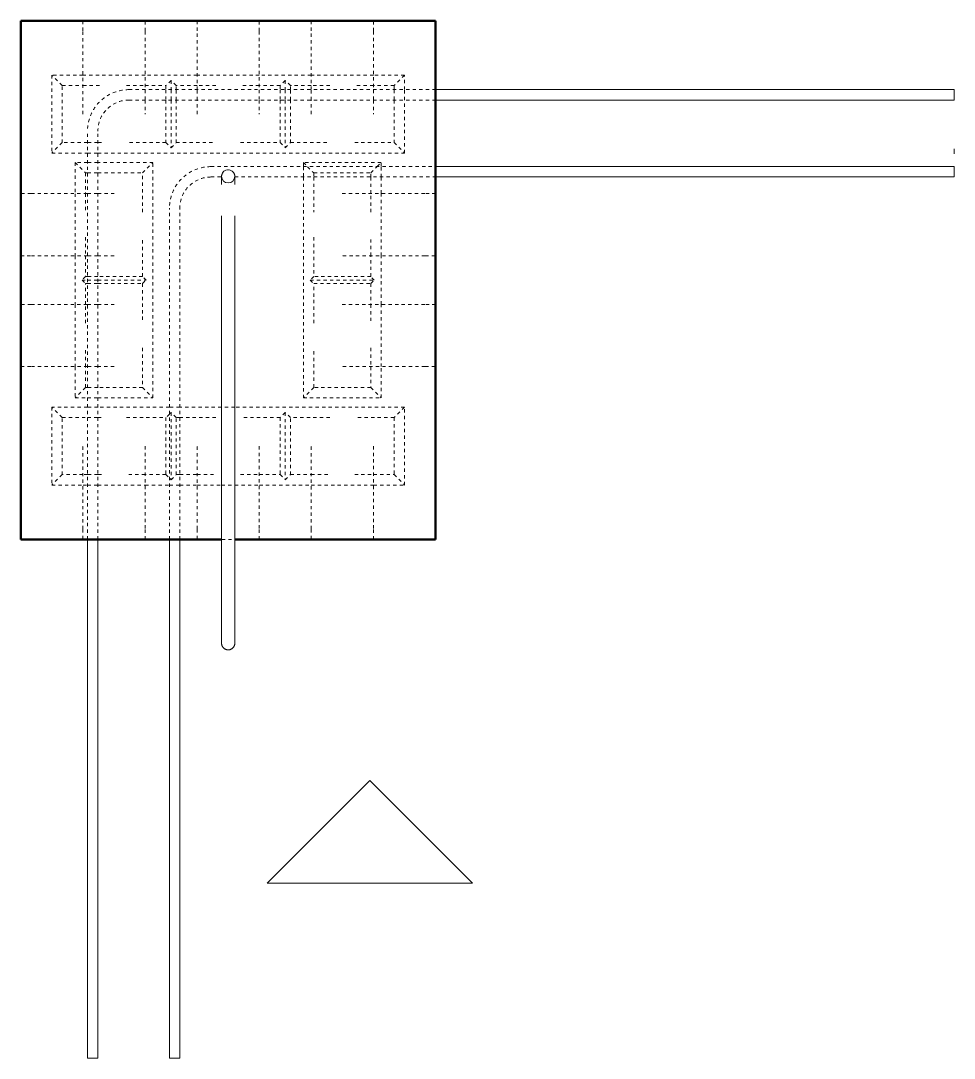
# Model space of a CAD drawing. Header units: millimetres. Extents: x -5792 to 12184, y -1888 to 8188.
# Drawn here: x 5395 to 6295, y 5611 to 6611 of the extents above; entities that cross this region are included whole.
import ezdxf

# ---------------------------------------------------------------- set-up
doc = ezdxf.new("R2010")
doc.units = ezdxf.units.MM
doc.linetypes.add('Dash', pattern=[6.36, 3.18, -3.18])
for name, color, linetype, lineweight in [('A-DETL-THIN', 151, 'Continuous', 18), ('A-GENM', 13, 'Continuous', 18), ('S-COLS', 52, 'Continuous', 18), ('S-COLS-HDLN', 52, 'Dash', 18), ('S-RBAR', 171, 'Continuous', 18)]:
    doc.layers.add(name, color=color, linetype=linetype, lineweight=lineweight)

# ---------------------------------------------------------------- blocks, each defined once
blk = doc.blocks.new('12_7Ø_ Lifting Insert_COLUMN - 12_9Ø Lifting insert-1653057-Elevation Top')
at = {"layer": 'A-GENM'}
for p, q in [((-3120.9, 6361.2), (-3120.9, 6061.2)), ((-3108.2, 6061.2), (-3108.2, 6361.2))]:
    blk.add_line(p, q, dxfattribs=at)
at = {"layer": 'A-GENM', "flags": 128}
for points in [[(-3120.9, 6461.5), (-3120.9, 6461.7), (-3120.9, 6462), (-3120.8, 6462.2), (-3120.8, 6462.5), (-3120.7, 6462.7), (-3120.7, 6463), (-3120.6, 6463.2), (-3120.5, 6463.4), (-3120.4, 6463.7), (-3120.3, 6463.9), (-3120.2, 6464.1), (-3120.1, 6464.4), (-3119.9, 6464.6), (-3119.8, 6464.8)], [(-3120.9, 6453.3), (-3120.9, 6454.4), (-3120.9, 6455.8), (-3120.9, 6457), (-3120.9, 6458.1), (-3120.9, 6459), (-3120.9, 6459.7), (-3120.9, 6460.3), (-3120.9, 6460.8), (-3120.9, 6461.1), (-3120.9, 6461.2)], [(-3119.7, 6464.9), (-3119.7, 6465), (-3119.5, 6465.2)], [(-3115.6, 6467.5), (-3115.4, 6467.5), (-3115.1, 6467.5)], [(-3114, 6467.5), (-3113.9, 6467.5), (-3113.6, 6467.5), (-3113.5, 6467.5)], [(-3110.8, 6466.3), (-3110.6, 6466.2), (-3110.5, 6466.1)], [(-3109.7, 6465.2), (-3109.6, 6465.1), (-3109.4, 6464.9)], [(-3109.3, 6464.7), (-3109.1, 6464.5), (-3109, 6464.2), (-3108.9, 6464), (-3108.8, 6463.8), (-3108.7, 6463.6), (-3108.6, 6463.3), (-3108.5, 6463.1), (-3108.4, 6462.8), (-3108.4, 6462.6), (-3108.3, 6462.3), (-3108.3, 6462.1), (-3108.3, 6461.8), (-3108.2, 6461.6), (-3108.2, 6461.3)], [(-3108.2, 6461.1), (-3108.2, 6460.9), (-3108.2, 6460.5), (-3108.2, 6459.9), (-3108.2, 6459.2), (-3108.2, 6458.3), (-3108.2, 6457.3), (-3108.2, 6456.1), (-3108.2, 6454.8), (-3108.2, 6453.3)], [(-3120.9, 6423.3), (-3120.9, 6421.8), (-3120.9, 6418.5), (-3120.9, 6415.2), (-3120.9, 6411.8), (-3120.9, 6408.3), (-3120.9, 6404.8), (-3120.9, 6401.1), (-3120.9, 6397.4), (-3120.9, 6393.7), (-3120.9, 6389.9), (-3120.9, 6386), (-3120.9, 6382.1), (-3120.9, 6378.2), (-3120.9, 6374.2), (-3120.9, 6370.3), (-3120.9, 6366.3), (-3120.9, 6362.3), (-3120.9, 6361.2)], [(-3108.2, 6361.2), (-3108.2, 6365.2), (-3108.2, 6369.2), (-3108.2, 6373.2), (-3108.2, 6377.1), (-3108.2, 6381.1), (-3108.2, 6385), (-3108.2, 6388.8), (-3108.2, 6392.7), (-3108.2, 6396.4), (-3108.2, 6400.1), (-3108.2, 6403.8), (-3108.2, 6407.4), (-3108.2, 6410.9), (-3108.2, 6414.3), (-3108.2, 6417.7), (-3108.2, 6420.9), (-3108.2, 6423.3)], [(-3120.9, 6061.2), (-3120.9, 6059.2), (-3120.9, 6057.2), (-3120.9, 6055.2), (-3120.9, 6053.2), (-3120.9, 6051.3), (-3120.9, 6049.3), (-3120.9, 6047.4), (-3120.9, 6045.5), (-3120.9, 6043.6), (-3120.9, 6041.7), (-3120.9, 6039.9), (-3120.9, 6038.1), (-3120.9, 6036.4), (-3120.9, 6034.6), (-3120.9, 6033), (-3120.9, 6031.3), (-3120.9, 6029.8), (-3120.9, 6028.2), (-3120.9, 6026.8), (-3120.9, 6025.3), (-3120.9, 6024), (-3120.9, 6022.7), (-3120.9, 6021.4), (-3120.9, 6020.2), (-3120.9, 6019.1), (-3120.9, 6018.1), (-3120.9, 6017.1), (-3120.9, 6016.2), (-3120.9, 6015.4), (-3120.9, 6014.6), (-3120.9, 6013.9), (-3120.9, 6013.3), (-3120.9, 6012.8), (-3120.9, 6012.3), (-3120.9, 6011.9), (-3120.9, 6011.6), (-3120.9, 6011.4), (-3120.9, 6011.3), (-3120.9, 6011.2), (-3120.9, 6011.2)], [(-3120.9, 6011.2), (-3120.9, 6011.2), (-3120.9, 6011.4), (-3120.9, 6011.6), (-3120.9, 6011.8), (-3120.9, 6012.2), (-3120.9, 6012.6), (-3120.9, 6013.1), (-3120.9, 6013.7), (-3120.9, 6014.4), (-3120.9, 6015.1), (-3120.9, 6016), (-3120.9, 6016.8), (-3120.9, 6017.8), (-3120.9, 6018.8), (-3120.9, 6019.9), (-3120.9, 6021.1), (-3120.9, 6022.3), (-3120.9, 6023.6), (-3120.9, 6025), (-3120.9, 6026.4), (-3120.9, 6027.8), (-3120.9, 6029.3), (-3120.9, 6030.9), (-3120.9, 6032.5), (-3120.9, 6034.2), (-3120.9, 6035.9), (-3120.9, 6037.6), (-3120.9, 6039.4), (-3120.9, 6041.2), (-3120.9, 6043.1), (-3120.9, 6045), (-3120.9, 6046.9), (-3120.9, 6048.8), (-3120.9, 6050.7), (-3120.9, 6052.7), (-3120.9, 6054.7), (-3120.9, 6056.7), (-3120.9, 6058.7), (-3120.9, 6060.7), (-3120.9, 6061.2)], [(-3108.2, 6061.2), (-3108.2, 6059.2), (-3108.2, 6057.2), (-3108.2, 6055.2), (-3108.2, 6053.2), (-3108.2, 6051.3), (-3108.2, 6049.3), (-3108.2, 6047.4), (-3108.2, 6045.5), (-3108.2, 6043.6), (-3108.2, 6041.7), (-3108.2, 6039.9), (-3108.2, 6038.1), (-3108.2, 6036.4), (-3108.2, 6034.6), (-3108.2, 6033), (-3108.2, 6031.3), (-3108.2, 6029.8), (-3108.2, 6028.2), (-3108.2, 6026.8), (-3108.2, 6025.3), (-3108.2, 6024), (-3108.2, 6022.7), (-3108.2, 6021.4), (-3108.2, 6020.2), (-3108.2, 6019.1), (-3108.2, 6018.1), (-3108.2, 6017.1), (-3108.2, 6016.2), (-3108.2, 6015.4), (-3108.2, 6014.6), (-3108.2, 6013.9), (-3108.2, 6013.3), (-3108.2, 6012.8), (-3108.2, 6012.3), (-3108.2, 6011.9), (-3108.2, 6011.6), (-3108.2, 6011.4), (-3108.2, 6011.3), (-3108.2, 6011.2), (-3108.2, 6011.2)], [(-3108.2, 6011.2), (-3108.2, 6011.2), (-3108.2, 6011.4), (-3108.2, 6011.6), (-3108.2, 6011.8), (-3108.2, 6012.2), (-3108.2, 6012.6), (-3108.2, 6013.1), (-3108.2, 6013.7), (-3108.2, 6014.4), (-3108.2, 6015.1), (-3108.2, 6016), (-3108.2, 6016.8), (-3108.2, 6017.8), (-3108.2, 6018.8), (-3108.2, 6019.9), (-3108.2, 6021.1), (-3108.2, 6022.3), (-3108.2, 6023.6), (-3108.2, 6025), (-3108.2, 6026.4), (-3108.2, 6027.8), (-3108.2, 6029.3), (-3108.2, 6030.9), (-3108.2, 6032.5), (-3108.2, 6034.2), (-3108.2, 6035.9), (-3108.2, 6037.6), (-3108.2, 6039.4), (-3108.2, 6041.2), (-3108.2, 6043.1), (-3108.2, 6045), (-3108.2, 6046.9), (-3108.2, 6048.8), (-3108.2, 6050.7), (-3108.2, 6052.7), (-3108.2, 6054.7), (-3108.2, 6056.7), (-3108.2, 6058.7), (-3108.2, 6060.7), (-3108.2, 6061.2)], [(-3108.2, 6011.2), (-3108.2, 6010.9), (-3108.2, 6010.7), (-3108.3, 6010.4), (-3108.3, 6010.2), (-3108.3, 6009.9), (-3108.4, 6009.7), (-3108.5, 6009.4), (-3108.5, 6009.2), (-3108.6, 6009), (-3108.7, 6008.7), (-3108.8, 6008.5), (-3108.9, 6008.3), (-3109.1, 6008), (-3109.2, 6007.8), (-3109.3, 6007.6), (-3109.5, 6007.4), (-3109.6, 6007.2), (-3109.8, 6007), (-3110, 6006.8), (-3110.1, 6006.6), (-3110.3, 6006.5), (-3110.5, 6006.3), (-3110.7, 6006.1), (-3110.9, 6006), (-3111.1, 6005.9), (-3111.4, 6005.7), (-3111.6, 6005.6), (-3111.8, 6005.5), (-3112, 6005.4), (-3112.3, 6005.3), (-3112.5, 6005.2), (-3112.7, 6005.1), (-3113, 6005), (-3113.2, 6005), (-3113.5, 6004.9), (-3113.7, 6004.9), (-3114, 6004.9), (-3114.2, 6004.9), (-3114.5, 6004.8), (-3114.8, 6004.8), (-3115, 6004.9), (-3115.3, 6004.9), (-3115.5, 6004.9), (-3115.8, 6005), (-3116, 6005), (-3116.3, 6005.1), (-3116.5, 6005.1), (-3116.7, 6005.2), (-3117, 6005.3), (-3117.2, 6005.4), (-3117.4, 6005.5), (-3117.7, 6005.7), (-3117.9, 6005.8), (-3118.1, 6005.9), (-3118.3, 6006.1), (-3118.5, 6006.2), (-3118.7, 6006.4), (-3118.9, 6006.5), (-3119.1, 6006.7), (-3119.3, 6006.9), (-3119.4, 6007.1), (-3119.6, 6007.3), (-3119.7, 6007.5), (-3119.9, 6007.7), (-3120, 6007.9), (-3120.1, 6008.1), (-3120.3, 6008.4), (-3120.4, 6008.6), (-3120.5, 6008.8), (-3120.6, 6009.1), (-3120.6, 6009.3), (-3120.7, 6009.6), (-3120.8, 6009.8), (-3120.8, 6010), (-3120.9, 6010.3), (-3120.9, 6010.6), (-3120.9, 6010.8), (-3120.9, 6011.1), (-3120.9, 6011.2)]]:
    blk.add_lwpolyline(points, dxfattribs=at)
at = {"layer": 'A-GENM'}
for start, end in [(170.4659, 174.3895), (178.0758, 180), (180, 0), (13.0631, 168.2676), (5.4626, 9.3904), (0, 0.8165)]:
    blk.add_arc((-3114.6, 6461.2), 6.35, start, end, dxfattribs=at)

msp = doc.modelspace()

# ---------------------------------------------------------------- linework, layer by layer
at = {"layer": 'A-DETL-THIN'}
for p, q in [((6294.9, 6487.9), (6294.9, 6482.9)), ((5731.6, 5878.9), (5632.6, 5779.9)), ((5830.6, 5779.9), (5731.6, 5878.9)), ((5632.6, 5779.9), (5830.6, 5779.9))]:
    msp.add_line(p, q, dxfattribs=at)
at = {"layer": 'S-COLS', "lineweight": 50}
for p, q in [((5794.9, 6611.2), (5394.9, 6611.2)), ((5394.9, 6611.2), (5394.9, 6111.2)), ((5794.9, 6111.2), (5794.9, 6611.2)), ((5394.9, 6111.2), (5588.5, 6111.2)), ((5601.3, 6111.2), (5794.9, 6111.2))]:
    msp.add_line(p, q, dxfattribs=at)
at = {"layer": 'S-COLS-HDLN'}
for p, q in [((5454.9, 6611.1), (5454.9, 6601.2)), ((5514.9, 6601.2), (5514.9, 6611.2)), ((5564.9, 6611.1), (5564.9, 6601.2)), ((5624.9, 6601.2), (5624.9, 6611.2)), ((5674.9, 6611.1), (5674.9, 6601.2)), ((5734.9, 6601.2), (5734.9, 6611.2)), ((5424.9, 6558.7), (5424.9, 6483.7)), ((5454.9, 6558.7), (5424.9, 6558.7)), ((5434.9, 6548.7), (5424.9, 6558.7)), ((5514.9, 6558.7), (5455, 6558.7)), ((5564.9, 6558.7), (5515, 6558.7)), ((5539.9, 6553.7), (5534.9, 6548.7)), ((5544.9, 6548.7), (5539.9, 6553.7)), ((5539.9, 6553.7), (5539.9, 6544.8)), ((5624.9, 6558.7), (5565, 6558.7)), ((5674.9, 6558.7), (5625, 6558.7)), ((5649.9, 6553.7), (5644.9, 6548.7)), ((5654.9, 6548.7), (5649.9, 6553.7)), ((5649.9, 6553.7), (5649.9, 6544.8)), ((5734.9, 6558.7), (5675, 6558.7)), ((5764.9, 6558.7), (5735, 6558.7)), ((5764.9, 6558.7), (5754.9, 6548.7)), ((5764.9, 6544.8), (5764.9, 6558.7)), ((5434.9, 6493.7), (5434.9, 6548.7)), ((5434.9, 6548.7), (5454.9, 6548.7)), ((5455, 6548.7), (5472.9, 6548.7)), ((5496.9, 6548.7), (5514.9, 6548.7)), ((5515, 6548.7), (5534.9, 6548.7)), ((5534.9, 6548.7), (5534.9, 6544.8)), ((5534.9, 6544.7), (5534.9, 6534.8)), ((5539.9, 6544.7), (5539.9, 6534.8)), ((5564.9, 6548.7), (5544.9, 6548.7)), ((5544.9, 6544.8), (5544.9, 6548.7)), ((5544.9, 6534.8), (5544.9, 6544.7)), ((5582.9, 6548.7), (5565, 6548.7)), ((5624.9, 6548.7), (5606.9, 6548.7)), ((5644.9, 6548.7), (5625, 6548.7)), ((5644.9, 6548.7), (5644.9, 6544.8)), ((5644.9, 6544.7), (5644.9, 6534.8)), ((5649.9, 6544.7), (5649.9, 6534.8)), ((5674.9, 6548.7), (5654.9, 6548.7)), ((5654.9, 6544.8), (5654.9, 6548.7)), ((5654.9, 6534.8), (5654.9, 6544.7)), ((5692.9, 6548.7), (5675, 6548.7)), ((5734.9, 6548.7), (5716.9, 6548.7)), ((5754.9, 6548.7), (5735, 6548.7)), ((5754.9, 6548.7), (5754.9, 6544.8)), ((5754.9, 6544.7), (5754.9, 6534.8)), ((5764.9, 6534.8), (5764.9, 6544.7)), ((5534.9, 6534.7), (5534.9, 6493.7)), ((5539.9, 6534.7), (5539.9, 6488.7)), ((5544.9, 6493.7), (5544.9, 6534.7)), ((5644.9, 6534.7), (5644.9, 6493.7)), ((5649.9, 6534.7), (5649.9, 6488.7)), ((5654.9, 6493.7), (5654.9, 6534.7)), ((5754.9, 6534.7), (5754.9, 6493.7)), ((5764.9, 6483.7), (5764.9, 6534.7)), ((5434.9, 6493.7), (5424.9, 6483.7)), ((5459.2, 6493.7), (5434.9, 6493.7)), ((5469.2, 6493.7), (5459.3, 6493.7)), ((5472.9, 6493.7), (5469.3, 6493.7)), ((5534.9, 6493.7), (5496.9, 6493.7)), ((5534.9, 6493.7), (5539.9, 6488.7)), ((5539.9, 6488.7), (5544.9, 6493.7)), ((5544.9, 6493.7), (5582.9, 6493.7)), ((5606.9, 6493.7), (5644.9, 6493.7)), ((5644.9, 6493.7), (5649.9, 6488.7)), ((5649.9, 6488.7), (5654.9, 6493.7)), ((5654.9, 6493.7), (5692.9, 6493.7)), ((5716.9, 6493.7), (5754.9, 6493.7)), ((5754.9, 6493.7), (5764.9, 6483.7)), ((5424.9, 6483.7), (5459.2, 6483.7)), ((5459.3, 6483.7), (5469.2, 6483.7)), ((5469.3, 6483.7), (5764.9, 6483.7)), ((5459.2, 6474.6), (5447.4, 6474.6)), ((5447.4, 6474.6), (5447.4, 6444.6)), ((5447.4, 6474.6), (5457.4, 6464.6)), ((5469.2, 6474.6), (5459.3, 6474.6)), ((5522.4, 6474.6), (5469.3, 6474.6)), ((5512.4, 6464.6), (5522.4, 6474.6)), ((5522.4, 6247.8), (5522.4, 6474.6)), ((5742.4, 6474.6), (5667.4, 6474.6)), ((5667.4, 6474.6), (5667.4, 6470.6)), ((5667.4, 6474.6), (5671.4, 6470.6)), ((5667.4, 6470.5), (5667.4, 6460.6)), ((5671.5, 6470.5), (5677.4, 6464.6)), ((5732.4, 6464.6), (5738.3, 6470.5)), ((5738.4, 6470.6), (5742.4, 6474.6)), ((5742.4, 6470.6), (5742.4, 6474.6)), ((5742.4, 6460.6), (5742.4, 6470.5)), ((5457.4, 6464.6), (5459.2, 6464.6)), ((5457.4, 6464.6), (5457.4, 6444.6)), ((5459.3, 6464.6), (5469.2, 6464.6)), ((5469.3, 6464.6), (5512.4, 6464.6)), ((5512.4, 6426.6), (5512.4, 6464.6)), ((5667.4, 6460.5), (5667.4, 6247.8)), ((5677.4, 6464.6), (5732.4, 6464.6)), ((5677.4, 6464.6), (5677.4, 6460.6)), ((5677.4, 6460.5), (5677.4, 6426.6)), ((5732.4, 6460.6), (5732.4, 6464.6)), ((5732.4, 6444.6), (5732.4, 6460.5)), ((5742.4, 6444.6), (5742.4, 6460.5)), ((5404.9, 6444.6), (5394.9, 6444.6)), ((5447.4, 6444.5), (5447.4, 6384.6)), ((5457.4, 6444.5), (5457.4, 6426.6)), ((5732.4, 6426.6), (5732.4, 6444.5)), ((5742.4, 6384.6), (5742.4, 6444.5)), ((5794.9, 6444.6), (5784.9, 6444.6)), ((5457.4, 6402.6), (5457.4, 6384.6)), ((5512.4, 6364.6), (5512.4, 6402.6)), ((5677.4, 6402.6), (5677.4, 6364.6)), ((5732.4, 6384.6), (5732.4, 6402.6)), ((5394.9, 6384.6), (5404.9, 6384.6)), ((5447.4, 6384.5), (5447.4, 6337.8)), ((5457.4, 6384.5), (5457.4, 6364.6)), ((5732.4, 6364.6), (5732.4, 6384.5)), ((5742.4, 6337.8), (5742.4, 6384.5)), ((5784.9, 6384.6), (5794.9, 6384.6)), ((5457.4, 6364.6), (5454, 6361.2)), ((5454, 6361.2), (5457.4, 6357.8)), ((5454, 6361.2), (5459.2, 6361.2)), ((5459.2, 6364.6), (5457.4, 6364.6)), ((5469.2, 6364.6), (5459.3, 6364.6)), ((5459.3, 6361.2), (5469.2, 6361.2)), ((5512.4, 6364.6), (5469.3, 6364.6)), ((5469.3, 6361.2), (5515.8, 6361.2)), ((5515.8, 6361.2), (5512.4, 6364.6)), ((5512.4, 6357.8), (5515.8, 6361.2)), ((5677.4, 6364.6), (5674, 6361.2)), ((5674, 6361.2), (5677.4, 6357.8)), ((5674, 6361.2), (5735.8, 6361.2)), ((5732.4, 6364.6), (5677.4, 6364.6)), ((5735.8, 6361.2), (5732.4, 6364.6)), ((5732.4, 6357.8), (5735.8, 6361.2)), ((5457.4, 6337.8), (5457.4, 6357.8)), ((5457.4, 6357.8), (5459.2, 6357.8)), ((5459.3, 6357.8), (5469.2, 6357.8)), ((5469.3, 6357.8), (5512.4, 6357.8)), ((5512.4, 6357.8), (5512.4, 6319.8)), ((5677.4, 6319.8), (5677.4, 6357.8)), ((5677.4, 6357.8), (5732.4, 6357.8)), ((5732.4, 6357.8), (5732.4, 6337.8)), ((5404.9, 6337.8), (5394.9, 6337.8)), ((5447.4, 6337.7), (5447.4, 6277.8)), ((5457.4, 6319.8), (5457.4, 6337.7)), ((5732.4, 6337.7), (5732.4, 6319.8)), ((5742.4, 6277.8), (5742.4, 6337.7)), ((5794.9, 6337.8), (5784.9, 6337.8)), ((5457.4, 6277.8), (5457.4, 6295.8)), ((5512.4, 6295.8), (5512.4, 6257.8)), ((5677.4, 6257.8), (5677.4, 6295.8)), ((5732.4, 6295.8), (5732.4, 6277.8)), ((5395, 6277.8), (5404.9, 6277.8)), ((5447.4, 6277.7), (5447.4, 6247.8)), ((5457.4, 6257.8), (5457.4, 6277.7)), ((5732.4, 6277.7), (5732.4, 6257.8)), ((5742.4, 6247.8), (5742.4, 6277.7)), ((5784.9, 6277.8), (5794.9, 6277.8)), ((5457.4, 6257.8), (5447.4, 6247.8)), ((5459.2, 6257.8), (5457.4, 6257.8)), ((5469.2, 6257.8), (5459.3, 6257.8)), ((5512.4, 6257.8), (5469.3, 6257.8)), ((5512.4, 6257.8), (5522.4, 6247.8)), ((5677.4, 6257.8), (5667.4, 6247.8)), ((5732.4, 6257.8), (5677.4, 6257.8)), ((5732.4, 6257.8), (5742.4, 6247.8)), ((5447.4, 6247.8), (5459.2, 6247.8)), ((5459.3, 6247.8), (5469.2, 6247.8)), ((5469.3, 6247.8), (5522.4, 6247.8)), ((5667.4, 6247.8), (5742.4, 6247.8)), ((5424.9, 6238.7), (5424.9, 6163.7)), ((5459.2, 6238.7), (5424.9, 6238.7)), ((5434.9, 6228.7), (5424.9, 6238.7)), ((5469.2, 6238.7), (5459.3, 6238.7)), ((5538.3, 6238.7), (5469.3, 6238.7)), ((5538.3, 6232.1), (5534.9, 6228.7)), ((5548.3, 6238.7), (5538.4, 6238.7)), ((5539.9, 6233.7), (5538.4, 6232.2)), ((5544.9, 6228.7), (5539.9, 6233.7)), ((5539.9, 6233.7), (5539.9, 6168.7)), ((5588.5, 6238.7), (5548.4, 6238.7)), ((5601.2, 6238.7), (5588.6, 6238.7)), ((5764.9, 6238.7), (5601.3, 6238.7)), ((5649.9, 6233.7), (5644.9, 6228.7)), ((5654.9, 6228.7), (5649.9, 6233.7)), ((5649.9, 6233.7), (5649.9, 6168.7)), ((5764.9, 6238.7), (5754.9, 6228.7)), ((5764.9, 6163.7), (5764.9, 6238.7)), ((5434.9, 6173.7), (5434.9, 6228.7)), ((5434.9, 6228.7), (5459.2, 6228.7)), ((5459.3, 6228.7), (5469.2, 6228.7)), ((5469.3, 6228.7), (5472.9, 6228.7)), ((5496.9, 6228.7), (5534.9, 6228.7)), ((5534.9, 6228.7), (5534.9, 6173.7)), ((5548.3, 6228.7), (5544.9, 6228.7)), ((5544.9, 6173.7), (5544.9, 6228.7)), ((5582.9, 6228.7), (5548.4, 6228.7)), ((5644.9, 6228.7), (5606.9, 6228.7)), ((5644.9, 6228.7), (5644.9, 6173.7)), ((5692.9, 6228.7), (5654.9, 6228.7)), ((5654.9, 6173.7), (5654.9, 6228.7)), ((5754.9, 6228.7), (5716.9, 6228.7)), ((5754.9, 6228.7), (5754.9, 6173.7)), ((5434.9, 6173.7), (5424.9, 6163.7)), ((5454.9, 6173.7), (5434.9, 6173.7)), ((5459.2, 6173.7), (5455, 6173.7)), ((5469.2, 6173.7), (5459.3, 6173.7)), ((5472.9, 6173.7), (5469.3, 6173.7)), ((5514.9, 6173.7), (5496.9, 6173.7)), ((5534.9, 6173.7), (5515, 6173.7)), ((5534.9, 6173.7), (5538.3, 6170.3)), ((5538.4, 6170.2), (5539.9, 6168.7)), ((5539.9, 6168.7), (5544.9, 6173.7)), ((5544.9, 6173.7), (5548.3, 6173.7)), ((5548.4, 6173.7), (5564.9, 6173.7)), ((5565, 6173.7), (5582.9, 6173.7)), ((5606.9, 6173.7), (5624.9, 6173.7)), ((5625, 6173.7), (5644.9, 6173.7)), ((5644.9, 6173.7), (5649.9, 6168.7)), ((5649.9, 6168.7), (5654.9, 6173.7)), ((5654.9, 6173.7), (5674.9, 6173.7)), ((5675, 6173.7), (5692.9, 6173.7)), ((5716.9, 6173.7), (5734.9, 6173.7)), ((5735, 6173.7), (5754.9, 6173.7)), ((5754.9, 6173.7), (5764.9, 6163.7)), ((5424.9, 6163.7), (5454.9, 6163.7)), ((5455, 6163.7), (5459.2, 6163.7)), ((5459.3, 6163.7), (5469.2, 6163.7)), ((5469.3, 6163.7), (5514.9, 6163.7)), ((5515, 6163.7), (5538.3, 6163.7)), ((5538.4, 6163.7), (5548.3, 6163.7)), ((5548.4, 6163.7), (5564.9, 6163.7)), ((5565, 6163.7), (5588.5, 6163.7)), ((5588.6, 6163.7), (5601.2, 6163.7)), ((5601.3, 6163.7), (5624.9, 6163.7)), ((5625, 6163.7), (5674.9, 6163.7)), ((5675, 6163.7), (5734.9, 6163.7)), ((5735, 6163.7), (5764.9, 6163.7)), ((5454.9, 6121.2), (5454.9, 6111.2)), ((5514.9, 6111.2), (5514.9, 6121.2)), ((5564.9, 6121.2), (5564.9, 6111.2)), ((5624.9, 6111.2), (5624.9, 6121.2)), ((5674.9, 6121.2), (5674.9, 6111.2)), ((5734.9, 6111.2), (5734.9, 6121.2)), ((5588.7, 6111.2), (5601.2, 6111.2))]:
    msp.add_line(p, q, dxfattribs=at)
at = {"layer": 'S-COLS-HDLN', "flags": 128}
for points in [[(5454.9, 6521.2), (5454.9, 6521.3), (5454.9, 6521.5), (5454.9, 6521.8), (5454.9, 6522.2), (5454.9, 6522.8), (5454.9, 6523.5), (5454.9, 6524.3), (5454.9, 6525.3), (5454.9, 6526.3), (5454.9, 6527.5), (5454.9, 6528.8), (5454.9, 6530.2), (5454.9, 6531.8), (5454.9, 6533.4), (5454.9, 6535.2), (5454.9, 6537), (5454.9, 6539), (5454.9, 6541.1), (5454.9, 6543.2), (5454.9, 6545.5), (5454.9, 6547.8), (5454.9, 6550.2), (5454.9, 6552.7), (5454.9, 6555.3), (5454.9, 6558), (5454.9, 6560.7), (5454.9, 6563.5), (5454.9, 6566.3), (5454.9, 6569.2), (5454.9, 6572.2), (5454.9, 6575.2), (5454.9, 6578.3), (5454.9, 6581.3), (5454.9, 6584.5), (5454.9, 6587.6), (5454.9, 6590.8), (5454.9, 6593.9), (5454.9, 6597.1), (5454.9, 6600.3), (5454.9, 6601.2)], [(5514.9, 6601.2), (5514.9, 6598), (5514.9, 6594.8), (5514.9, 6591.6), (5514.9, 6588.5), (5514.9, 6585.3), (5514.9, 6582.2), (5514.9, 6579.1), (5514.9, 6576), (5514.9, 6573), (5514.9, 6570), (5514.9, 6567.1), (5514.9, 6564.3), (5514.9, 6561.4), (5514.9, 6558.7), (5514.9, 6556), (5514.9, 6553.4), (5514.9, 6550.9), (5514.9, 6548.4), (5514.9, 6546.1), (5514.9, 6544.8)], [(5564.9, 6544.8), (5564.9, 6545.5), (5564.9, 6547.8), (5564.9, 6550.2), (5564.9, 6552.7), (5564.9, 6555.3), (5564.9, 6558), (5564.9, 6560.7), (5564.9, 6563.5), (5564.9, 6566.3), (5564.9, 6569.2), (5564.9, 6572.2), (5564.9, 6575.2), (5564.9, 6578.3), (5564.9, 6581.3), (5564.9, 6584.5), (5564.9, 6587.6), (5564.9, 6590.8), (5564.9, 6593.9), (5564.9, 6597.1), (5564.9, 6600.3), (5564.9, 6601.2)], [(5624.9, 6601.2), (5624.9, 6598), (5624.9, 6594.8), (5624.9, 6591.6), (5624.9, 6588.5), (5624.9, 6585.3), (5624.9, 6582.2), (5624.9, 6579.1), (5624.9, 6576), (5624.9, 6573), (5624.9, 6570), (5624.9, 6567.1), (5624.9, 6564.3), (5624.9, 6561.4), (5624.9, 6558.7), (5624.9, 6556), (5624.9, 6553.4), (5624.9, 6550.9), (5624.9, 6548.4), (5624.9, 6546.1), (5624.9, 6544.8)], [(5674.9, 6544.8), (5674.9, 6545.5), (5674.9, 6547.8), (5674.9, 6550.2), (5674.9, 6552.7), (5674.9, 6555.3), (5674.9, 6558), (5674.9, 6560.7), (5674.9, 6563.5), (5674.9, 6566.3), (5674.9, 6569.2), (5674.9, 6572.2), (5674.9, 6575.2), (5674.9, 6578.3), (5674.9, 6581.3), (5674.9, 6584.5), (5674.9, 6587.6), (5674.9, 6590.8), (5674.9, 6593.9), (5674.9, 6597.1), (5674.9, 6600.3), (5674.9, 6601.2)], [(5734.9, 6601.2), (5734.9, 6598), (5734.9, 6594.8), (5734.9, 6591.6), (5734.9, 6588.5), (5734.9, 6585.3), (5734.9, 6582.2), (5734.9, 6579.1), (5734.9, 6576), (5734.9, 6573), (5734.9, 6570), (5734.9, 6567.1), (5734.9, 6564.3), (5734.9, 6561.4), (5734.9, 6558.7), (5734.9, 6556), (5734.9, 6553.4), (5734.9, 6550.9), (5734.9, 6548.4), (5734.9, 6546.1), (5734.9, 6544.8)], [(5514.9, 6544.7), (5514.9, 6543.8), (5514.9, 6541.6), (5514.9, 6539.5), (5514.9, 6537.5), (5514.9, 6535.7), (5514.9, 6534.8)], [(5564.9, 6534.8), (5564.9, 6535.2), (5564.9, 6537), (5564.9, 6539), (5564.9, 6541.1), (5564.9, 6543.2), (5564.9, 6544.7)], [(5624.9, 6544.7), (5624.9, 6543.8), (5624.9, 6541.6), (5624.9, 6539.5), (5624.9, 6537.5), (5624.9, 6535.7), (5624.9, 6534.8)], [(5674.9, 6534.8), (5674.9, 6535.2), (5674.9, 6537), (5674.9, 6539), (5674.9, 6541.1), (5674.9, 6543.2), (5674.9, 6544.7)], [(5734.9, 6544.7), (5734.9, 6543.8), (5734.9, 6541.6), (5734.9, 6539.5), (5734.9, 6537.5), (5734.9, 6535.7), (5734.9, 6534.8)], [(5514.9, 6534.7), (5514.9, 6533.9), (5514.9, 6532.2), (5514.9, 6530.6), (5514.9, 6529.2), (5514.9, 6527.9), (5514.9, 6526.6), (5514.9, 6525.5), (5514.9, 6524.6), (5514.9, 6523.7), (5514.9, 6523), (5514.9, 6522.4), (5514.9, 6521.9), (5514.9, 6521.5), (5514.9, 6521.3), (5514.9, 6521.2), (5514.9, 6521.2)], [(5564.9, 6521.2), (5564.9, 6521.3), (5564.9, 6521.5), (5564.9, 6521.8), (5564.9, 6522.2), (5564.9, 6522.8), (5564.9, 6523.5), (5564.9, 6524.3), (5564.9, 6525.3), (5564.9, 6526.3), (5564.9, 6527.5), (5564.9, 6528.8), (5564.9, 6530.2), (5564.9, 6531.8), (5564.9, 6533.4), (5564.9, 6534.7)], [(5624.9, 6534.7), (5624.9, 6533.9), (5624.9, 6532.2), (5624.9, 6530.6), (5624.9, 6529.2), (5624.9, 6527.9), (5624.9, 6526.6), (5624.9, 6525.5), (5624.9, 6524.6), (5624.9, 6523.7), (5624.9, 6523), (5624.9, 6522.4), (5624.9, 6521.9), (5624.9, 6521.5), (5624.9, 6521.3), (5624.9, 6521.2), (5624.9, 6521.2)], [(5674.9, 6521.2), (5674.9, 6521.3), (5674.9, 6521.5), (5674.9, 6521.8), (5674.9, 6522.2), (5674.9, 6522.8), (5674.9, 6523.5), (5674.9, 6524.3), (5674.9, 6525.3), (5674.9, 6526.3), (5674.9, 6527.5), (5674.9, 6528.8), (5674.9, 6530.2), (5674.9, 6531.8), (5674.9, 6533.4), (5674.9, 6534.7)], [(5734.9, 6534.7), (5734.9, 6533.9), (5734.9, 6532.2), (5734.9, 6530.6), (5734.9, 6529.2), (5734.9, 6527.9), (5734.9, 6526.6), (5734.9, 6525.5), (5734.9, 6524.6), (5734.9, 6523.7), (5734.9, 6523), (5734.9, 6522.4), (5734.9, 6521.9), (5734.9, 6521.5), (5734.9, 6521.3), (5734.9, 6521.2), (5734.9, 6521.2)], [(5404.9, 6444.6), (5408.1, 6444.6), (5411.3, 6444.6), (5414.5, 6444.6), (5417.7, 6444.6), (5420.8, 6444.6), (5423.9, 6444.6), (5427, 6444.6), (5430.1, 6444.6), (5433.1, 6444.6), (5436.1, 6444.6), (5439, 6444.6), (5441.9, 6444.6), (5444.7, 6444.6), (5447.4, 6444.6), (5450.1, 6444.6), (5452.7, 6444.6), (5455.2, 6444.6), (5457.7, 6444.6), (5459.2, 6444.6)], [(5459.3, 6444.6), (5460, 6444.6), (5462.3, 6444.6), (5464.5, 6444.6), (5466.6, 6444.6), (5468.6, 6444.6), (5469.2, 6444.6)], [(5469.3, 6444.6), (5470.5, 6444.6), (5472.2, 6444.6), (5473.9, 6444.6), (5475.5, 6444.6), (5476.9, 6444.6), (5478.3, 6444.6), (5479.5, 6444.6), (5480.6, 6444.6), (5481.6, 6444.6), (5482.4, 6444.6), (5483.1, 6444.6), (5483.8, 6444.6), (5484.2, 6444.6), (5484.6, 6444.6), (5484.8, 6444.6), (5484.9, 6444.6), (5484.9, 6444.6)], [(5704.9, 6444.6), (5705, 6444.6), (5705.2, 6444.6), (5705.5, 6444.6), (5705.9, 6444.6), (5706.5, 6444.6), (5707.2, 6444.6), (5708, 6444.6), (5709, 6444.6), (5710, 6444.6), (5711.2, 6444.6), (5712.5, 6444.6), (5714, 6444.6), (5715.5, 6444.6), (5717.1, 6444.6), (5718.9, 6444.6), (5720.8, 6444.6), (5722.7, 6444.6), (5724.8, 6444.6), (5726.9, 6444.6), (5729.2, 6444.6), (5731.5, 6444.6), (5733.9, 6444.6), (5736.5, 6444.6), (5739, 6444.6), (5741.7, 6444.6), (5744.4, 6444.6), (5747.2, 6444.6), (5750.1, 6444.6), (5753, 6444.6), (5755.9, 6444.6), (5758.9, 6444.6), (5762, 6444.6), (5765.1, 6444.6), (5768.2, 6444.6), (5771.3, 6444.6), (5774.5, 6444.6), (5777.7, 6444.6), (5780.9, 6444.6), (5784.1, 6444.6), (5784.9, 6444.6)], [(5459.2, 6384.6), (5458.3, 6384.6), (5455.9, 6384.6), (5453.4, 6384.6), (5450.8, 6384.6), (5448.1, 6384.6), (5445.4, 6384.6), (5442.6, 6384.6), (5439.8, 6384.6), (5436.9, 6384.6), (5433.9, 6384.6), (5430.9, 6384.6), (5427.9, 6384.6), (5424.8, 6384.6), (5421.7, 6384.6), (5418.5, 6384.6), (5415.4, 6384.6), (5412.2, 6384.6), (5409, 6384.6), (5405.8, 6384.6), (5404.9, 6384.6)], [(5469.2, 6384.6), (5469.1, 6384.6), (5467.1, 6384.6), (5465.1, 6384.6), (5462.9, 6384.6), (5460.7, 6384.6), (5459.3, 6384.6)], [(5484.9, 6384.6), (5484.9, 6384.6), (5484.7, 6384.6), (5484.3, 6384.6), (5483.9, 6384.6), (5483.3, 6384.6), (5482.6, 6384.6), (5481.8, 6384.6), (5480.9, 6384.6), (5479.8, 6384.6), (5478.6, 6384.6), (5477.3, 6384.6), (5475.9, 6384.6), (5474.3, 6384.6), (5472.7, 6384.6), (5470.9, 6384.6), (5469.3, 6384.6)], [(5784.9, 6384.6), (5781.7, 6384.6), (5778.5, 6384.6), (5775.3, 6384.6), (5772.2, 6384.6), (5769, 6384.6), (5765.9, 6384.6), (5762.8, 6384.6), (5759.8, 6384.6), (5756.7, 6384.6), (5753.8, 6384.6), (5750.8, 6384.6), (5748, 6384.6), (5745.2, 6384.6), (5742.4, 6384.6), (5739.7, 6384.6), (5737.1, 6384.6), (5734.6, 6384.6), (5732.2, 6384.6), (5729.8, 6384.6), (5727.5, 6384.6), (5725.3, 6384.6), (5723.3, 6384.6), (5721.3, 6384.6), (5719.4, 6384.6), (5717.6, 6384.6), (5715.9, 6384.6), (5714.4, 6384.6), (5712.9, 6384.6), (5711.6, 6384.6), (5710.4, 6384.6), (5709.3, 6384.6), (5708.3, 6384.6), (5707.4, 6384.6), (5706.7, 6384.6), (5706.1, 6384.6), (5705.6, 6384.6), (5705.2, 6384.6), (5705, 6384.6), (5704.9, 6384.6), (5704.9, 6384.6)], [(5404.9, 6337.8), (5408.1, 6337.8), (5411.3, 6337.8), (5414.5, 6337.8), (5417.7, 6337.8), (5420.8, 6337.8), (5423.9, 6337.8), (5427, 6337.8), (5430.1, 6337.8), (5433.1, 6337.8), (5436.1, 6337.8), (5439, 6337.8), (5441.9, 6337.8), (5444.7, 6337.8), (5447.4, 6337.8), (5450.1, 6337.8), (5452.7, 6337.8), (5455.2, 6337.8), (5457.7, 6337.8), (5459.2, 6337.8)], [(5459.3, 6337.8), (5460, 6337.8), (5462.3, 6337.8), (5464.5, 6337.8), (5466.6, 6337.8), (5468.6, 6337.8), (5469.2, 6337.8)], [(5469.3, 6337.8), (5470.5, 6337.8), (5472.2, 6337.8), (5473.9, 6337.8), (5475.5, 6337.8), (5476.9, 6337.8), (5478.3, 6337.8), (5479.5, 6337.8), (5480.6, 6337.8), (5481.6, 6337.8), (5482.4, 6337.8), (5483.1, 6337.8), (5483.8, 6337.8), (5484.2, 6337.8), (5484.6, 6337.8), (5484.8, 6337.8), (5484.9, 6337.8), (5484.9, 6337.8)], [(5704.9, 6337.8), (5705, 6337.8), (5705.2, 6337.8), (5705.5, 6337.8), (5705.9, 6337.8), (5706.5, 6337.8), (5707.2, 6337.8), (5708, 6337.8), (5709, 6337.8), (5710, 6337.8), (5711.2, 6337.8), (5712.5, 6337.8), (5714, 6337.8), (5715.5, 6337.8), (5717.1, 6337.8), (5718.9, 6337.8), (5720.8, 6337.8), (5722.7, 6337.8), (5724.8, 6337.8), (5726.9, 6337.8), (5729.2, 6337.8), (5731.5, 6337.8), (5733.9, 6337.8), (5736.5, 6337.8), (5739, 6337.8), (5741.7, 6337.8), (5744.4, 6337.8), (5747.2, 6337.8), (5750.1, 6337.8), (5753, 6337.8), (5755.9, 6337.8), (5758.9, 6337.8), (5762, 6337.8), (5765.1, 6337.8), (5768.2, 6337.8), (5771.3, 6337.8), (5774.5, 6337.8), (5777.7, 6337.8), (5780.9, 6337.8), (5784.1, 6337.8), (5784.9, 6337.8)], [(5459.2, 6277.8), (5458.3, 6277.8), (5455.9, 6277.8), (5453.4, 6277.8), (5450.8, 6277.8), (5448.1, 6277.8), (5445.4, 6277.8), (5442.6, 6277.8), (5439.8, 6277.8), (5436.9, 6277.8), (5433.9, 6277.8), (5430.9, 6277.8), (5427.9, 6277.8), (5424.8, 6277.8), (5421.7, 6277.8), (5418.5, 6277.8), (5415.4, 6277.8), (5412.2, 6277.8), (5409, 6277.8), (5405.8, 6277.8), (5404.9, 6277.8)], [(5469.2, 6277.8), (5469.1, 6277.8), (5467.1, 6277.8), (5465.1, 6277.8), (5462.9, 6277.8), (5460.7, 6277.8), (5459.3, 6277.8)], [(5484.9, 6277.8), (5484.9, 6277.8), (5484.7, 6277.8), (5484.3, 6277.8), (5483.9, 6277.8), (5483.3, 6277.8), (5482.6, 6277.8), (5481.8, 6277.8), (5480.9, 6277.8), (5479.8, 6277.8), (5478.6, 6277.8), (5477.3, 6277.8), (5475.9, 6277.8), (5474.3, 6277.8), (5472.7, 6277.8), (5470.9, 6277.8), (5469.3, 6277.8)], [(5784.9, 6277.8), (5781.7, 6277.8), (5778.5, 6277.8), (5775.3, 6277.8), (5772.2, 6277.8), (5769, 6277.8), (5765.9, 6277.8), (5762.8, 6277.8), (5759.8, 6277.8), (5756.7, 6277.8), (5753.8, 6277.8), (5750.8, 6277.8), (5748, 6277.8), (5745.2, 6277.8), (5742.4, 6277.8), (5739.7, 6277.8), (5737.1, 6277.8), (5734.6, 6277.8), (5732.2, 6277.8), (5729.8, 6277.8), (5727.5, 6277.8), (5725.3, 6277.8), (5723.3, 6277.8), (5721.3, 6277.8), (5719.4, 6277.8), (5717.6, 6277.8), (5715.9, 6277.8), (5714.4, 6277.8), (5712.9, 6277.8), (5711.6, 6277.8), (5710.4, 6277.8), (5709.3, 6277.8), (5708.3, 6277.8), (5707.4, 6277.8), (5706.7, 6277.8), (5706.1, 6277.8), (5705.6, 6277.8), (5705.2, 6277.8), (5705, 6277.8), (5704.9, 6277.8), (5704.9, 6277.8)], [(5454.9, 6121.2), (5454.9, 6124.4), (5454.9, 6127.6), (5454.9, 6130.8), (5454.9, 6133.9), (5454.9, 6137.1), (5454.9, 6140.2), (5454.9, 6143.3), (5454.9, 6146.4), (5454.9, 6149.4), (5454.9, 6152.3), (5454.9, 6155.3), (5454.9, 6158.1), (5454.9, 6160.9), (5454.9, 6163.7), (5454.9, 6166.4), (5454.9, 6169), (5454.9, 6171.5), (5454.9, 6173.9), (5454.9, 6176.3), (5454.9, 6178.6), (5454.9, 6180.8), (5454.9, 6182.9), (5454.9, 6184.8), (5454.9, 6186.7), (5454.9, 6188.5), (5454.9, 6190.2), (5454.9, 6191.8), (5454.9, 6193.2), (5454.9, 6194.5), (5454.9, 6195.8), (5454.9, 6196.9), (5454.9, 6197.8), (5454.9, 6198.7), (5454.9, 6199.4), (5454.9, 6200), (5454.9, 6200.5), (5454.9, 6200.9), (5454.9, 6201.1), (5454.9, 6201.2), (5454.9, 6201.2)], [(5514.9, 6201.2), (5514.9, 6201.1), (5514.9, 6200.9), (5514.9, 6200.6), (5514.9, 6200.2), (5514.9, 6199.6), (5514.9, 6198.9), (5514.9, 6198.1), (5514.9, 6197.1), (5514.9, 6196.1), (5514.9, 6194.9), (5514.9, 6193.6), (5514.9, 6192.2), (5514.9, 6190.6), (5514.9, 6189), (5514.9, 6187.2), (5514.9, 6185.4), (5514.9, 6183.4), (5514.9, 6181.3), (5514.9, 6179.2), (5514.9, 6176.9), (5514.9, 6174.6), (5514.9, 6172.2), (5514.9, 6169.7), (5514.9, 6167.1), (5514.9, 6164.4), (5514.9, 6161.7), (5514.9, 6158.9), (5514.9, 6156.1), (5514.9, 6153.1), (5514.9, 6150.2), (5514.9, 6147.2), (5514.9, 6144.1), (5514.9, 6141.1), (5514.9, 6137.9), (5514.9, 6134.8), (5514.9, 6131.6), (5514.9, 6128.4), (5514.9, 6125.3), (5514.9, 6122.1), (5514.9, 6121.2)], [(5564.9, 6121.2), (5564.9, 6124.4), (5564.9, 6127.6), (5564.9, 6130.8), (5564.9, 6133.9), (5564.9, 6137.1), (5564.9, 6140.2), (5564.9, 6143.3), (5564.9, 6146.4), (5564.9, 6149.4), (5564.9, 6152.3), (5564.9, 6155.3), (5564.9, 6158.1), (5564.9, 6160.9), (5564.9, 6163.7), (5564.9, 6166.4), (5564.9, 6169), (5564.9, 6171.5), (5564.9, 6173.9), (5564.9, 6176.3), (5564.9, 6178.6), (5564.9, 6180.8), (5564.9, 6182.9), (5564.9, 6184.8), (5564.9, 6186.7), (5564.9, 6188.5), (5564.9, 6190.2), (5564.9, 6191.8), (5564.9, 6193.2), (5564.9, 6194.5), (5564.9, 6195.8), (5564.9, 6196.9), (5564.9, 6197.8), (5564.9, 6198.7), (5564.9, 6199.4), (5564.9, 6200), (5564.9, 6200.5), (5564.9, 6200.9), (5564.9, 6201.1), (5564.9, 6201.2), (5564.9, 6201.2)], [(5624.9, 6201.2), (5624.9, 6201.1), (5624.9, 6200.9), (5624.9, 6200.6), (5624.9, 6200.2), (5624.9, 6199.6), (5624.9, 6198.9), (5624.9, 6198.1), (5624.9, 6197.1), (5624.9, 6196.1), (5624.9, 6194.9), (5624.9, 6193.6), (5624.9, 6192.2), (5624.9, 6190.6), (5624.9, 6189), (5624.9, 6187.2), (5624.9, 6185.4), (5624.9, 6183.4), (5624.9, 6181.3), (5624.9, 6179.2), (5624.9, 6176.9), (5624.9, 6174.6), (5624.9, 6172.2), (5624.9, 6169.7), (5624.9, 6167.1), (5624.9, 6164.4), (5624.9, 6161.7), (5624.9, 6158.9), (5624.9, 6156.1), (5624.9, 6153.1), (5624.9, 6150.2), (5624.9, 6147.2), (5624.9, 6144.1), (5624.9, 6141.1), (5624.9, 6137.9), (5624.9, 6134.8), (5624.9, 6131.6), (5624.9, 6128.4), (5624.9, 6125.3), (5624.9, 6122.1), (5624.9, 6121.2)], [(5674.9, 6121.2), (5674.9, 6124.4), (5674.9, 6127.6), (5674.9, 6130.8), (5674.9, 6133.9), (5674.9, 6137.1), (5674.9, 6140.2), (5674.9, 6143.3), (5674.9, 6146.4), (5674.9, 6149.4), (5674.9, 6152.3), (5674.9, 6155.3), (5674.9, 6158.1), (5674.9, 6160.9), (5674.9, 6163.7), (5674.9, 6166.4), (5674.9, 6169), (5674.9, 6171.5), (5674.9, 6173.9), (5674.9, 6176.3), (5674.9, 6178.6), (5674.9, 6180.8), (5674.9, 6182.9), (5674.9, 6184.8), (5674.9, 6186.7), (5674.9, 6188.5), (5674.9, 6190.2), (5674.9, 6191.8), (5674.9, 6193.2), (5674.9, 6194.5), (5674.9, 6195.8), (5674.9, 6196.9), (5674.9, 6197.8), (5674.9, 6198.7), (5674.9, 6199.4), (5674.9, 6200), (5674.9, 6200.5), (5674.9, 6200.9), (5674.9, 6201.1), (5674.9, 6201.2), (5674.9, 6201.2)], [(5734.9, 6201.2), (5734.9, 6201.1), (5734.9, 6200.9), (5734.9, 6200.6), (5734.9, 6200.2), (5734.9, 6199.6), (5734.9, 6198.9), (5734.9, 6198.1), (5734.9, 6197.1), (5734.9, 6196.1), (5734.9, 6194.9), (5734.9, 6193.6), (5734.9, 6192.2), (5734.9, 6190.6), (5734.9, 6189), (5734.9, 6187.2), (5734.9, 6185.4), (5734.9, 6183.4), (5734.9, 6181.3), (5734.9, 6179.2), (5734.9, 6176.9), (5734.9, 6174.6), (5734.9, 6172.2), (5734.9, 6169.7), (5734.9, 6167.1), (5734.9, 6164.4), (5734.9, 6161.7), (5734.9, 6158.9), (5734.9, 6156.1), (5734.9, 6153.1), (5734.9, 6150.2), (5734.9, 6147.2), (5734.9, 6144.1), (5734.9, 6141.1), (5734.9, 6137.9), (5734.9, 6134.8), (5734.9, 6131.6), (5734.9, 6128.4), (5734.9, 6125.3), (5734.9, 6122.1), (5734.9, 6121.2)]]:
    msp.add_lwpolyline(points, dxfattribs=at)
at = {"layer": 'S-RBAR', "linetype": 'Dash'}
for p, q in [((5499.3, 6544.8), (5794.9, 6544.8)), ((5499.3, 6534.8), (5794.9, 6534.8)), ((5459.3, 6111.2), (5459.3, 6504.8)), ((5469.3, 6111.2), (5469.3, 6504.8)), ((5578.3, 6470.6), (5794.9, 6470.6)), ((5578.3, 6460.6), (5588.6, 6460.6)), ((5601.3, 6460.6), (5794.9, 6460.6)), ((5538.3, 6111.2), (5538.3, 6430.6)), ((5548.3, 6111.2), (5548.3, 6430.6))]:
    msp.add_line(p, q, dxfattribs=at)
at = {"layer": 'S-RBAR'}
for p, q in [((5795.1, 6544.8), (6294.9, 6544.8)), ((6294.9, 6534.8), (6294.9, 6544.8)), ((5795.1, 6534.8), (6294.9, 6534.8)), ((5795.1, 6470.6), (6294.9, 6470.6)), ((6294.9, 6460.6), (6294.9, 6470.6)), ((5795.1, 6460.6), (6294.9, 6460.6)), ((5459.3, 5611.2), (5459.3, 6111.2)), ((5469.3, 5611.2), (5469.3, 6111.2)), ((5538.3, 5611.2), (5538.3, 6111.2)), ((5548.3, 5611.2), (5548.3, 6111.2)), ((5469.3, 5611.2), (5459.3, 5611.2)), ((5548.3, 5611.2), (5538.3, 5611.2))]:
    msp.add_line(p, q, dxfattribs=at)
at = {"layer": 'S-RBAR', "linetype": 'Dash'}
for centre, radius in [((5499.3, 6504.8), 40), ((5499.3, 6504.8), 30), ((5578.3, 6430.6), 40), ((5578.3, 6430.6), 30)]:
    msp.add_arc(centre, radius, 90, 180, dxfattribs=at)

# ---------------------------------------------------------------- block references
at = {"layer": 'A-GENM'}
msp.add_blockref('12_7Ø_ Lifting Insert_COLUMN - 12_9Ø Lifting insert-1653057-Elevation Top', (8709.5, 0), dxfattribs=at)

doc.saveas('drawing.dxf')
